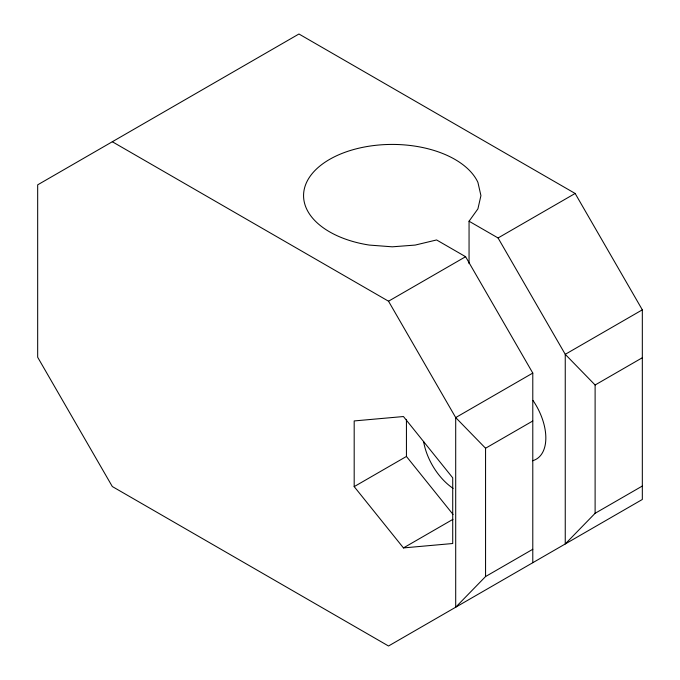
<?xml version="1.0" encoding="UTF-8"?>
<svg xmlns="http://www.w3.org/2000/svg" width="680" height="680" viewBox="0 0 680 680"><rect width="100%" height="100%" fill="white"/><g stroke="black" fill="none" stroke-linecap="round" stroke-linejoin="round"><path stroke-width="1.02" d="M469.055 263.653L469.055 221.221L477.912 208.87L480.93 195.619L477.912 182.368A88.68 51.195 0 0 0 329.545 159.418A88.68 51.195 0 0 0 369.3 245.072L392.258 246.815L415.208 245.072L436.594 239.955L465.604 256.708L532.788 373.074L532.788 562.708M532.788 549.279L485.562 576.546L455.702 607.215L455.702 417.579L388.518 301.206L112.319 141.746M642.328 486.038L595.111 513.298L565.25 543.966L565.25 354.331L498.066 237.966L469.055 221.221M388.518 301.206L465.604 256.708M498.066 237.966L575.144 193.46L642.328 309.833L642.328 499.469L388.518 646L112.319 486.54L37.672 357.238L37.672 184.841L298.945 34L575.144 193.46M532.788 373.074L455.702 417.579L485.562 448.239L485.562 576.546M642.328 309.833L565.25 354.331L595.111 384.999L595.111 513.298M354.186 486.625L354.186 420.937L403.452 416.534L452.719 477.827L452.719 543.515L403.452 547.918L354.186 486.625L406.436 456.458L406.436 419.373M485.562 448.239L532.788 420.979M595.111 384.999L642.328 357.74M403.452 547.918L452.956 519.333M406.436 456.458L453.075 514.479M532.984 400.435A46.453 26.817 60 0 1 532.491 460.76M453.135 488.385A46.453 26.817 60 0 1 423.58 441.405"/></g></svg>
